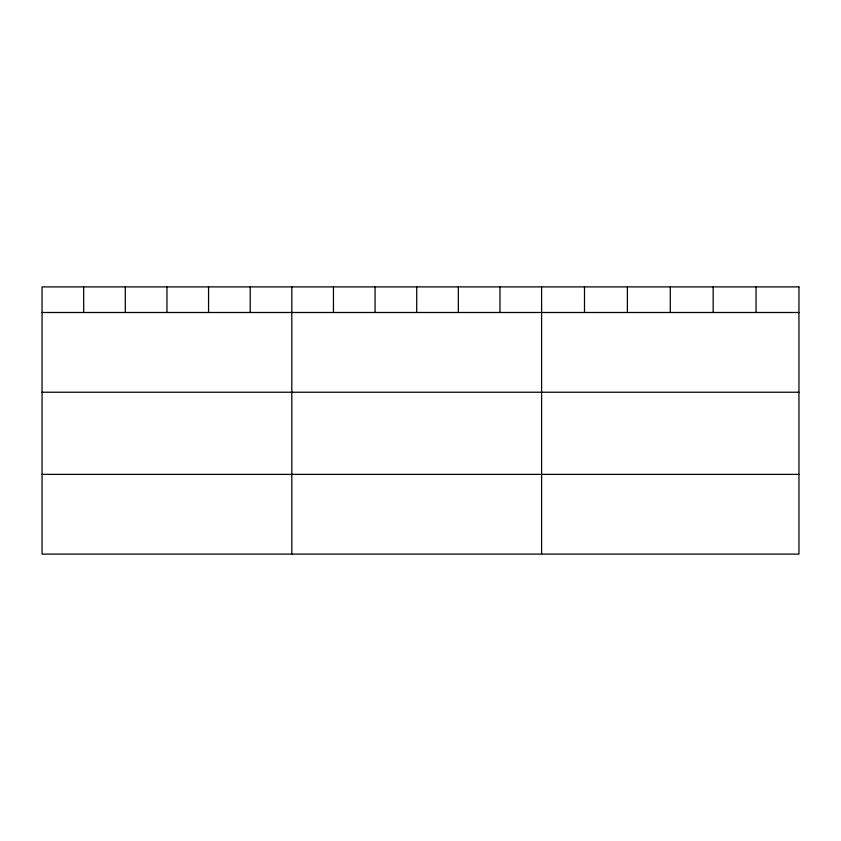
<?xml version="1.0" encoding="UTF-8"?>
<svg xmlns="http://www.w3.org/2000/svg" width="841" height="841" viewBox="0 0 841 841"><rect width="100%" height="100%" fill="white"/><g stroke="black" fill="none" stroke-linecap="round" stroke-linejoin="round"><path stroke-width="1.26" d="M42.05 312.495L798.95 312.495M42.05 392.232L798.95 392.232M42.05 474.377L798.95 474.377M756.059 286.897L756.059 312.495M713.168 286.897L713.168 312.495M670.277 286.897L670.277 312.495M627.386 286.897L627.386 312.495M584.495 286.897L584.495 312.495M541.604 286.897L541.604 554.103M499.975 286.897L499.975 312.495M458.345 286.897L458.345 312.495M416.715 286.897L416.715 312.495M375.086 286.897L375.086 312.495M333.457 286.897L333.457 312.495M291.827 286.897L291.827 554.103M250.197 286.897L250.197 312.495M208.568 286.897L208.568 312.495M166.939 286.897L166.939 312.495M125.309 286.897L125.309 312.495M83.679 286.897L83.679 312.495M798.95 286.897L42.05 286.897L42.05 554.103L798.95 554.103L798.95 286.897"/></g></svg>
